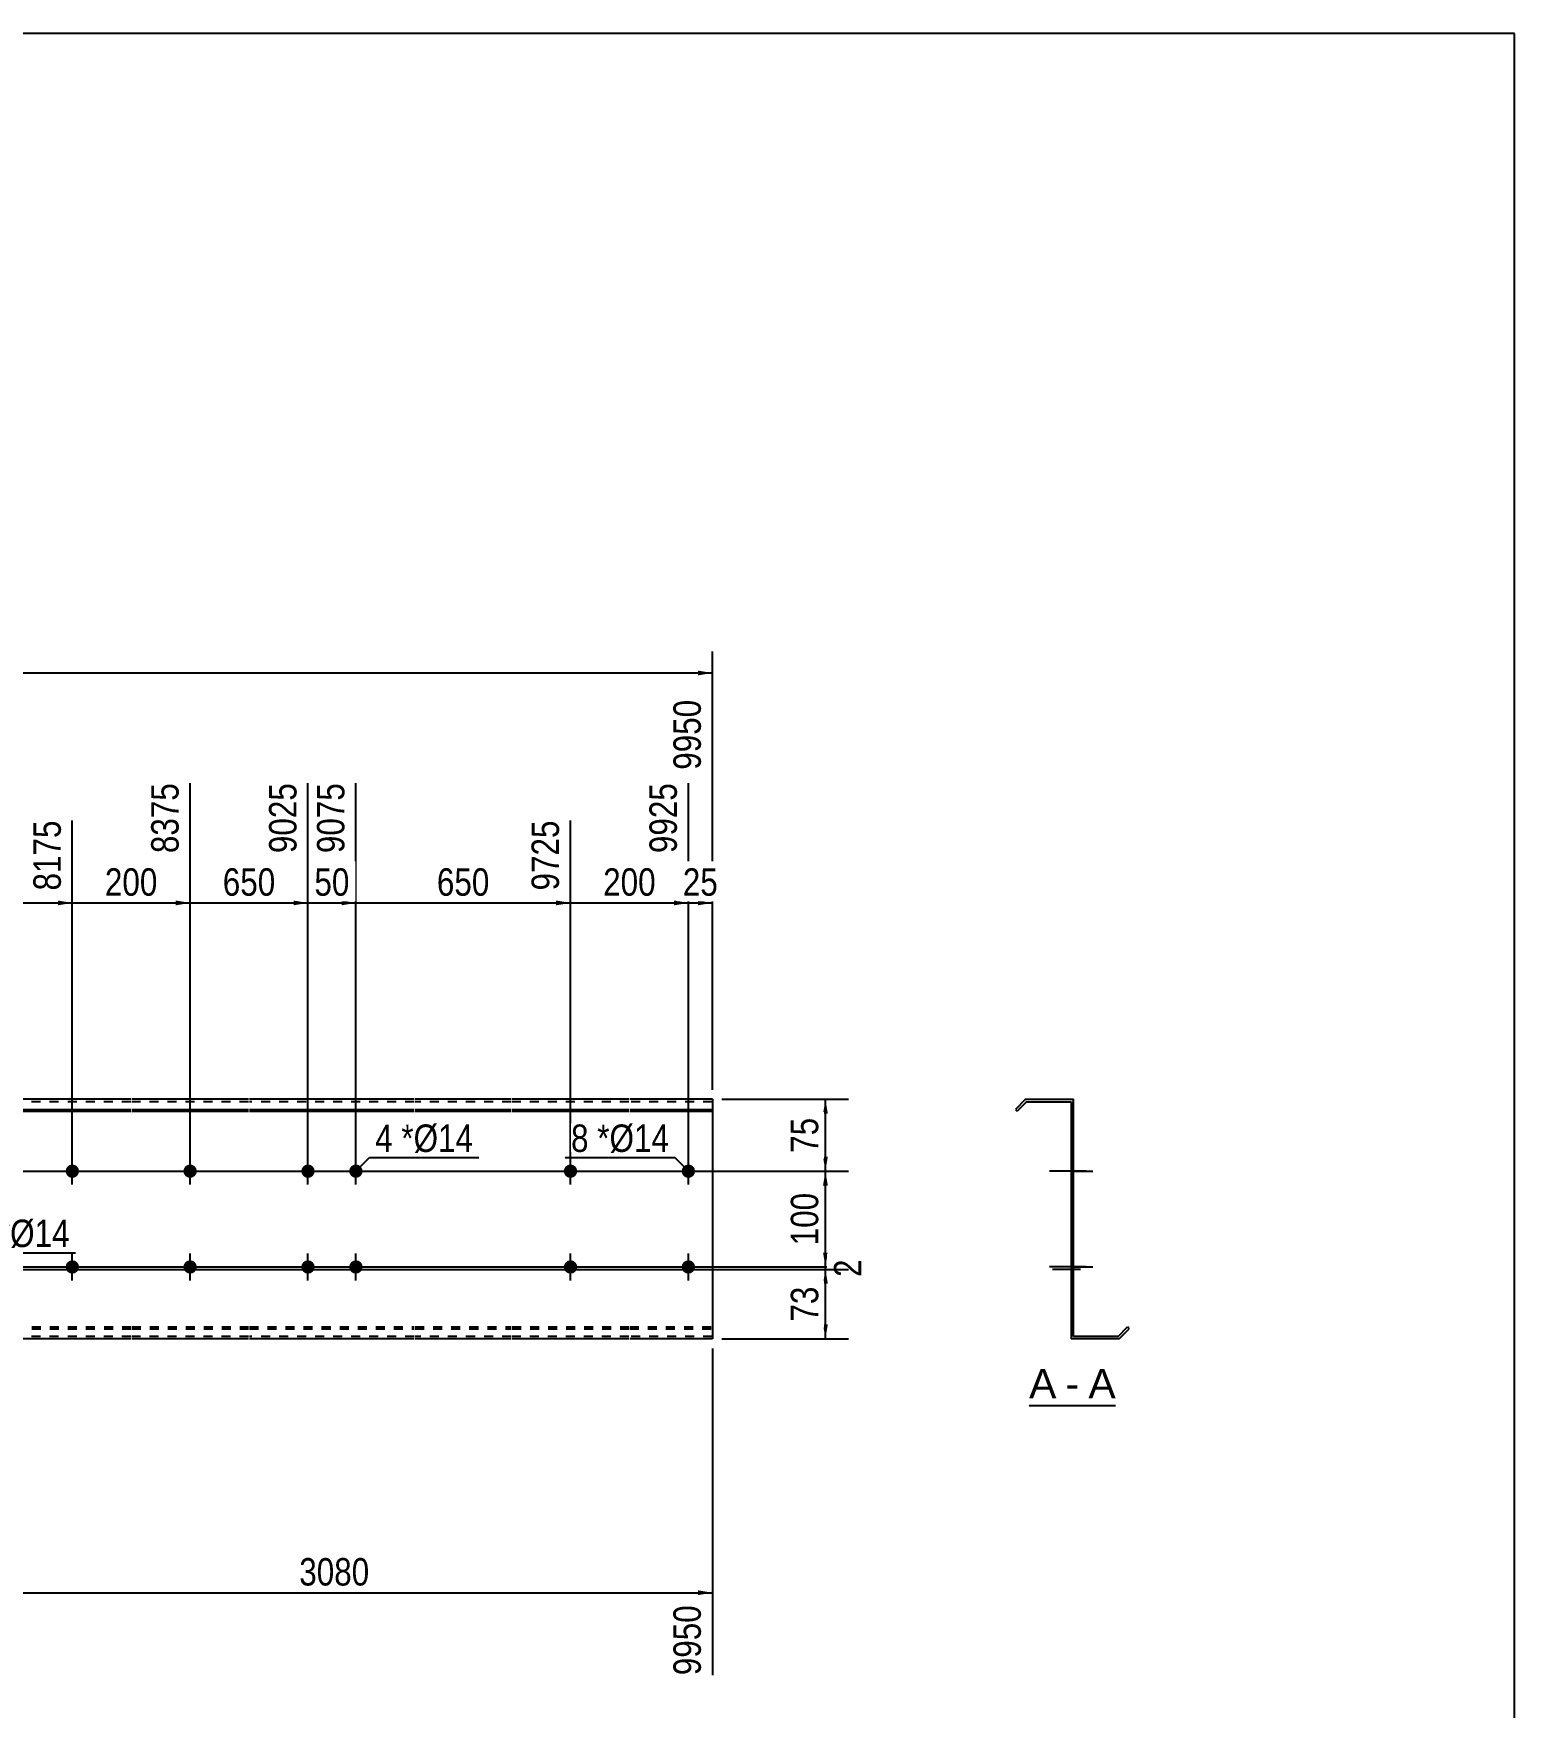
# Model space of a CAD drawing. Header units: millimetres. Extents: x -73 to 330, y -153 to 124.
# Drawn here: x 175.4 to 329.9, y -51 to 123.8 of the extents above; entities that cross this region are included whole.
import ezdxf

# ---------------------------------------------------------------- set-up
doc = ezdxf.new("R2010")
doc.units = ezdxf.units.MM
doc.linetypes.add('DXK_LINE_DOT1', pattern=[1.8814, 0.9407, -0.9407])
doc.styles.add('Arial', font='ARIAL.TTF', dxfattribs={"height": 0.2})
doc.styles.add('Arial Narrow', font='ARIALN.TTF', dxfattribs={"height": 0.2})

# ---------------------------------------------------------------- blocks, each defined once
blk = doc.blocks.new('Unknown-629081513-1920')
at = {"color": 5, "linetype": 'Continuous'}
for p, q in [((329.9, 123.75), (-70.1, 123.75)), ((329.9, -153.25), (329.9, 123.75))]:
    blk.add_line(p, q, dxfattribs=at)
blk = doc.blocks.new('Unknown-629081513-12 - 1239')
at = {"color": 7, "linetype": 'Continuous'}
blk.add_line((279.25, -19.45), (288.28, -19.45), dxfattribs=at)
at = {"color": 0, "linetype": 'Continuous'}
for points in [[(282.09, -18.7), (282.09, -15.5), (279.25, -15.5), (279.25, -18.7)], [(284.48, -18.7), (284.48, -15.5), (283.05, -15.5), (283.05, -18.7)], [(288.28, -18.7), (288.28, -15.5), (285.44, -15.5), (285.44, -18.7)]]:
    blk.add_wipeout(points, dxfattribs=at)
at = {"color": 96, "linetype": 'Continuous', "style": 'Arial'}
for s, p in [('A', (279.25, -18.7)), ('A', (285.44, -18.7)), ('-', (283.05, -18.7))]:
    blk.add_text(s, height=3.06, dxfattribs=at).set_placement(p)
blk = doc.blocks.new('Part-629081513-1218 - 1203')
at = {"color": 2, "linetype": 'Continuous'}
for p, q in [((0, 12.5), (0, -12.5)), ((9.85, 12.5), (0, 12.5)), ((22.14, 12.5), (9.95, 12.5)), ((32.24, 12.5), (22.24, 12.5)), ((49.53, 12.5), (32.34, 12.5)), ((61.83, 12.5), (49.63, 12.5)), ((74.12, 12.5), (61.93, 12.5)), ((96.02, 12.5), (74.22, 12.5)), ((117.92, 12.5), (96.12, 12.5)), ((129.42, 12.5), (118.02, 12.5)), ((151.32, 12.5), (129.52, 12.5)), ((173.22, 12.5), (151.42, 12.5)), ((185.52, 12.5), (173.32, 12.5)), ((197.81, 12.5), (185.62, 12.5)), ((215.1, 12.5), (197.91, 12.5)), ((225.2, 12.5), (215.2, 12.5)), ((237.5, 12.5), (225.3, 12.5)), ((246.2, 12.5), (237.6, 12.5)), ((246.2, 12.5), (246.2, -12.5)), ((0, 11.44), (9.85, 11.44)), ((0, 11.26), (9.85, 11.26)), ((9.95, 11.44), (22.14, 11.44)), ((9.95, 11.26), (22.14, 11.26)), ((22.24, 11.44), (32.24, 11.44)), ((22.24, 11.26), (32.24, 11.26)), ((32.34, 11.44), (49.53, 11.44)), ((32.34, 11.26), (49.53, 11.26)), ((49.63, 11.44), (61.83, 11.44)), ((49.63, 11.26), (61.83, 11.26)), ((61.93, 11.44), (74.12, 11.44)), ((61.93, 11.26), (74.12, 11.26)), ((74.22, 11.44), (96.02, 11.44)), ((74.22, 11.26), (96.02, 11.26)), ((96.12, 11.44), (117.92, 11.44)), ((96.12, 11.26), (117.92, 11.26)), ((118.02, 11.44), (129.42, 11.44)), ((118.02, 11.26), (129.42, 11.26)), ((129.52, 11.44), (151.32, 11.44)), ((129.52, 11.26), (151.32, 11.26)), ((151.42, 11.44), (173.22, 11.44)), ((151.42, 11.26), (173.22, 11.26)), ((173.32, 11.44), (185.52, 11.44)), ((173.32, 11.26), (185.52, 11.26)), ((185.62, 11.44), (197.81, 11.44)), ((185.62, 11.26), (197.81, 11.26)), ((197.91, 11.44), (215.1, 11.44)), ((197.91, 11.26), (215.1, 11.26)), ((215.2, 11.44), (225.2, 11.44)), ((215.2, 11.26), (225.2, 11.26)), ((225.3, 11.44), (237.5, 11.44)), ((225.3, 11.26), (237.5, 11.26)), ((237.6, 11.44), (246.2, 11.44)), ((237.6, 11.26), (246.2, 11.26)), ((9.85, -12.5), (0, -12.5)), ((22.14, -12.5), (9.95, -12.5)), ((32.24, -12.5), (22.24, -12.5)), ((49.53, -12.5), (32.34, -12.5)), ((61.83, -12.5), (49.63, -12.5)), ((74.12, -12.5), (61.93, -12.5)), ((96.02, -12.5), (74.22, -12.5)), ((117.92, -12.5), (96.12, -12.5)), ((129.42, -12.5), (118.02, -12.5)), ((151.32, -12.5), (129.52, -12.5)), ((173.22, -12.5), (151.42, -12.5)), ((185.52, -12.5), (173.32, -12.5)), ((197.81, -12.5), (185.62, -12.5)), ((215.1, -12.5), (197.91, -12.5)), ((225.2, -12.5), (215.2, -12.5)), ((237.5, -12.5), (225.3, -12.5)), ((246.2, -12.5), (237.6, -12.5))]:
    blk.add_line(p, q, dxfattribs=at)
at = {"color": 7, "linetype": 'DXK_LINE_DOT1'}
for p, q in [((9.85, 12.25), (0, 12.25)), ((22.14, 12.25), (9.95, 12.25)), ((32.24, 12.25), (22.24, 12.25)), ((49.53, 12.25), (32.34, 12.25)), ((61.83, 12.25), (49.63, 12.25)), ((74.12, 12.25), (61.93, 12.25)), ((96.02, 12.25), (74.22, 12.25)), ((117.92, 12.25), (96.12, 12.25)), ((129.42, 12.25), (118.02, 12.25)), ((151.32, 12.25), (129.52, 12.25)), ((173.22, 12.25), (151.42, 12.25)), ((185.52, 12.25), (173.32, 12.25)), ((197.81, 12.25), (185.62, 12.25)), ((215.1, 12.25), (197.91, 12.25)), ((225.2, 12.25), (215.2, 12.25)), ((237.5, 12.25), (225.3, 12.25)), ((246.2, 12.25), (237.6, 12.25)), ((0, -11.26), (9.85, -11.26)), ((0, -11.44), (9.85, -11.44)), ((9.95, -11.26), (22.14, -11.26)), ((9.95, -11.44), (22.14, -11.44)), ((22.24, -11.26), (32.24, -11.26)), ((22.24, -11.44), (32.24, -11.44)), ((32.34, -11.26), (49.53, -11.26)), ((32.34, -11.44), (49.53, -11.44)), ((49.63, -11.26), (61.83, -11.26)), ((49.63, -11.44), (61.83, -11.44)), ((61.93, -11.26), (74.12, -11.26)), ((61.93, -11.44), (74.12, -11.44)), ((74.22, -11.26), (96.02, -11.26)), ((74.22, -11.44), (96.02, -11.44)), ((96.12, -11.26), (117.92, -11.26)), ((96.12, -11.44), (117.92, -11.44)), ((118.02, -11.26), (129.42, -11.26)), ((118.02, -11.44), (129.42, -11.44)), ((129.52, -11.26), (151.32, -11.26)), ((129.52, -11.44), (151.32, -11.44)), ((151.42, -11.26), (173.22, -11.26)), ((151.42, -11.44), (173.22, -11.44)), ((173.32, -11.26), (185.52, -11.26)), ((173.32, -11.44), (185.52, -11.44)), ((185.62, -11.26), (197.81, -11.26)), ((185.62, -11.44), (197.81, -11.44)), ((197.91, -11.26), (215.1, -11.26)), ((197.91, -11.44), (215.1, -11.44)), ((215.2, -11.26), (225.2, -11.26)), ((215.2, -11.44), (225.2, -11.44)), ((225.3, -11.26), (237.5, -11.26)), ((225.3, -11.44), (237.5, -11.44)), ((237.6, -11.26), (246.2, -11.26)), ((237.6, -11.44), (246.2, -11.44)), ((9.85, -12.25), (0, -12.25)), ((22.14, -12.25), (9.95, -12.25)), ((32.24, -12.25), (22.24, -12.25)), ((49.53, -12.25), (32.34, -12.25)), ((61.83, -12.25), (49.63, -12.25)), ((74.12, -12.25), (61.93, -12.25)), ((96.02, -12.25), (74.22, -12.25)), ((117.92, -12.25), (96.12, -12.25)), ((129.42, -12.25), (118.02, -12.25)), ((151.32, -12.25), (129.52, -12.25)), ((173.22, -12.25), (151.42, -12.25)), ((185.52, -12.25), (173.32, -12.25)), ((197.81, -12.25), (185.62, -12.25)), ((215.1, -12.25), (197.91, -12.25)), ((225.2, -12.25), (215.2, -12.25)), ((237.5, -12.25), (225.3, -12.25)), ((246.2, -12.25), (237.6, -12.25))]:
    blk.add_line(p, q, dxfattribs=at)
blk = doc.blocks.new('Bolt-629081513-1219 - 1203')
at = {"linetype": 'Continuous'}
for points in [[(191.01, 5, -1), (192.41, 5, -1)], [(230.7, 5, -1), (232.1, 5, -1)]]:
    blk.add_hatch(color=3, dxfattribs=at).paths.add_polyline_path(points)
at = {"color": 3, "linetype": 'Continuous'}
for p, q in [((191.71, 3.6), (191.71, 6.4)), ((231.4, 3.6), (231.4, 6.4)), ((190.31, 5), (193.11, 5)), ((230, 5), (232.8, 5))]:
    blk.add_line(p, q, dxfattribs=at)
blk = doc.blocks.new('Bolt-629081513-1220 - 1203')
at = {"linetype": 'Continuous'}
for points in [[(203.31, 5, -1), (204.71, 5, -1)], [(208.31, 5, -1), (209.71, 5, -1)], [(203.31, -5, -1), (204.71, -5, -1)], [(208.31, -5, -1), (209.71, -5, -1)]]:
    blk.add_hatch(color=3, dxfattribs=at).paths.add_polyline_path(points)
at = {"color": 3, "linetype": 'Continuous'}
for p, q in [((204.01, 3.6), (204.01, 6.4)), ((209.01, 3.6), (209.01, 6.4)), ((202.61, 5), (205.41, 5)), ((207.61, 5), (210.41, 5)), ((202.61, -5), (205.41, -5)), ((204.01, -6.4), (204.01, -3.6)), ((207.61, -5), (210.41, -5)), ((209.01, -6.4), (209.01, -3.6))]:
    blk.add_line(p, q, dxfattribs=at)
blk = doc.blocks.new('Bolt-629081513-1221 - 1203')
at = {"linetype": 'Continuous'}
for points in [[(191.01, -5, -1), (192.41, -5, -1)], [(230.7, -5, -1), (232.1, -5, -1)]]:
    blk.add_hatch(color=3, dxfattribs=at).paths.add_polyline_path(points)
at = {"color": 3, "linetype": 'Continuous'}
for p, q in [((190.31, -5), (193.11, -5)), ((191.71, -6.4), (191.71, -3.6)), ((230, -5), (232.8, -5)), ((231.4, -6.4), (231.4, -3.6))]:
    blk.add_line(p, q, dxfattribs=at)
blk = doc.blocks.new('Bolt-629081513-1225 - 1203')
at = {"linetype": 'Continuous'}
for points in [[(178.72, 5, -1), (180.12, 5, -1)], [(243, 5, -1), (244.4, 5, -1)]]:
    blk.add_hatch(color=3, dxfattribs=at).paths.add_polyline_path(points)
at = {"color": 3, "linetype": 'Continuous'}
for p, q in [((179.42, 3.6), (179.42, 6.4)), ((243.7, 3.6), (243.7, 6.4)), ((178.02, 5), (180.82, 5)), ((242.3, 5), (245.1, 5))]:
    blk.add_line(p, q, dxfattribs=at)
blk = doc.blocks.new('Bolt-629081513-1226 - 1203')
at = {"linetype": 'Continuous'}
for points in [[(178.72, -5, -1), (180.12, -5, -1)], [(243, -5, -1), (244.4, -5, -1)]]:
    blk.add_hatch(color=3, dxfattribs=at).paths.add_polyline_path(points)
at = {"color": 3, "linetype": 'Continuous'}
for p, q in [((178.02, -5), (180.82, -5)), ((179.42, -6.4), (179.42, -3.6)), ((242.3, -5), (245.1, -5)), ((243.7, -6.4), (243.7, -3.6))]:
    blk.add_line(p, q, dxfattribs=at)
blk = doc.blocks.new('Part-629081513-1241 - 1239')
at = {"color": 2, "linetype": 'Continuous'}
for p, q in [((278.89, 12.5), (277.83, 11.44)), ((278.99, 12.25), (278.01, 11.26)), ((278.89, 12.5), (283.89, 12.5)), ((278.99, 12.25), (283.64, 12.25)), ((283.64, 12.25), (283.64, -12.5)), ((283.89, -12.25), (283.89, 12.5)), ((277.83, 11.44), (278.01, 11.26)), ((288.54, -12.25), (289.52, -11.26)), ((288.64, -12.5), (289.7, -11.44)), ((289.7, -11.44), (289.52, -11.26)), ((288.64, -12.5), (283.64, -12.5)), ((288.54, -12.25), (283.89, -12.25))]:
    blk.add_line(p, q, dxfattribs=at)
blk = doc.blocks.new('Bolt-629081513-1242 - 1239')
at = {"linetype": 'Continuous'}
blk.add_hatch(color=3, dxfattribs=at).paths.add_polyline_path([(283.64, 5.7), (283.64, 4.3), (283.89, 4.3), (283.89, 5.7)])
blk.add_hatch(color=3, dxfattribs=at).paths.add_polyline_path([(283.64, 5.7), (283.64, 4.3), (283.89, 4.3), (283.89, 5.7)])
at = {"color": 3, "linetype": 'Continuous'}
for p, q in [((283.89, 5.7), (283.64, 5.7)), ((283.89, 5.7), (283.64, 5.7)), ((284.69, 5), (281.39, 5)), ((284.69, 5), (281.39, 5)), ((283.89, 4.3), (283.64, 4.3)), ((283.89, 4.3), (283.64, 4.3))]:
    blk.add_line(p, q, dxfattribs=at)
blk = doc.blocks.new('Bolt-629081513-1243 - 1239')
at = {"linetype": 'Continuous'}
for points in [[(283.64, 5.7), (283.64, 4.3), (283.89, 4.3), (283.89, 5.7)], [(283.64, 5.7), (283.64, 4.3), (283.89, 4.3), (283.89, 5.7)], [(283.64, -4.3), (283.64, -5.7), (283.89, -5.7), (283.89, -4.3)], [(283.64, -4.3), (283.64, -5.7), (283.89, -5.7), (283.89, -4.3)]]:
    blk.add_hatch(color=3, dxfattribs=at).paths.add_polyline_path(points)
at = {"color": 3, "linetype": 'Continuous'}
for p, q in [((283.89, 5.7), (283.64, 5.7)), ((283.89, 5.7), (283.64, 5.7)), ((285.19, 5), (281.39, 5)), ((285.19, 5), (281.39, 5)), ((283.89, 4.3), (283.64, 4.3)), ((283.89, 4.3), (283.64, 4.3)), ((285.19, -5), (281.39, -5)), ((285.19, -5), (281.39, -5)), ((283.89, -4.3), (283.64, -4.3)), ((283.89, -4.3), (283.64, -4.3)), ((283.89, -5.7), (283.64, -5.7)), ((283.89, -5.7), (283.64, -5.7))]:
    blk.add_line(p, q, dxfattribs=at)
blk = doc.blocks.new('Bolt-629081513-1244 - 1239')
at = {"linetype": 'Continuous'}
blk.add_hatch(color=3, dxfattribs=at).paths.add_polyline_path([(283.64, -4.3), (283.64, -5.7), (283.89, -5.7), (283.89, -4.3)])
blk.add_hatch(color=3, dxfattribs=at).paths.add_polyline_path([(283.64, -4.3), (283.64, -5.7), (283.89, -5.7), (283.89, -4.3)])
at = {"color": 3, "linetype": 'Continuous'}
for p, q in [((284.69, -5), (281.39, -5)), ((284.69, -5), (281.39, -5)), ((283.89, -4.3), (283.64, -4.3)), ((283.89, -4.3), (283.64, -4.3)), ((283.89, -5.7), (283.64, -5.7)), ((283.89, -5.7), (283.64, -5.7))]:
    blk.add_line(p, q, dxfattribs=at)
blk = doc.blocks.new('Bolt-629081513-1245 - 1239')
at = {"linetype": 'Continuous'}
blk.add_hatch(color=3, dxfattribs=at).paths.add_polyline_path([(283.64, -4.3), (283.64, -5.7), (283.89, -5.7), (283.89, -4.3)])
blk.add_hatch(color=3, dxfattribs=at).paths.add_polyline_path([(283.64, -4.3), (283.64, -5.7), (283.89, -5.7), (283.89, -4.3)])
at = {"color": 3, "linetype": 'Continuous'}
for p, q in [((284.69, -5), (281.39, -5)), ((284.69, -5), (281.39, -5)), ((283.89, -4.3), (283.64, -4.3)), ((283.89, -4.3), (283.64, -4.3)), ((283.89, -5.7), (283.64, -5.7)), ((283.89, -5.7), (283.64, -5.7))]:
    blk.add_line(p, q, dxfattribs=at)
blk = doc.blocks.new('Bolt-629081513-1246 - 1239')
at = {"linetype": 'Continuous'}
for points in [[(283.64, 5.7), (283.64, 4.3), (283.89, 4.3), (283.89, 5.7)], [(283.64, 5.7), (283.64, 4.3), (283.89, 4.3), (283.89, 5.7)], [(283.64, -4.3), (283.64, -5.7), (283.89, -5.7), (283.89, -4.3)], [(283.64, -4.3), (283.64, -5.7), (283.89, -5.7), (283.89, -4.3)]]:
    blk.add_hatch(color=3, dxfattribs=at).paths.add_polyline_path(points)
at = {"color": 3, "linetype": 'Continuous'}
for p, q in [((283.89, 5.7), (283.64, 5.7)), ((283.89, 5.7), (283.64, 5.7)), ((285.19, 5), (281.39, 5)), ((285.19, 5), (281.39, 5)), ((283.89, 4.3), (283.64, 4.3)), ((283.89, 4.3), (283.64, 4.3)), ((285.19, -5), (281.39, -5)), ((285.19, -5), (281.39, -5)), ((283.89, -4.3), (283.64, -4.3)), ((283.89, -4.3), (283.64, -4.3)), ((283.89, -5.7), (283.64, -5.7)), ((283.89, -5.7), (283.64, -5.7))]:
    blk.add_line(p, q, dxfattribs=at)
blk = doc.blocks.new('Bolt-629081513-1247 - 1239')
at = {"linetype": 'Continuous'}
blk.add_hatch(color=3, dxfattribs=at).paths.add_polyline_path([(283.64, 5.7), (283.64, 4.3), (283.89, 4.3), (283.89, 5.7)])
blk.add_hatch(color=3, dxfattribs=at).paths.add_polyline_path([(283.64, 5.7), (283.64, 4.3), (283.89, 4.3), (283.89, 5.7)])
at = {"color": 3, "linetype": 'Continuous'}
for p, q in [((283.89, 5.7), (283.64, 5.7)), ((283.89, 5.7), (283.64, 5.7)), ((284.69, 5), (281.39, 5)), ((284.69, 5), (281.39, 5)), ((283.89, 4.3), (283.64, 4.3)), ((283.89, 4.3), (283.64, 4.3))]:
    blk.add_line(p, q, dxfattribs=at)
blk = doc.blocks.new('Bolt-629081513-1248 - 1239')
at = {"linetype": 'Continuous'}
blk.add_hatch(color=3, dxfattribs=at).paths.add_polyline_path([(283.64, 5.7), (283.64, 4.3), (283.89, 4.3), (283.89, 5.7)])
blk.add_hatch(color=3, dxfattribs=at).paths.add_polyline_path([(283.64, 5.7), (283.64, 4.3), (283.89, 4.3), (283.89, 5.7)])
at = {"color": 3, "linetype": 'Continuous'}
for p, q in [((283.89, 5.7), (283.64, 5.7)), ((283.89, 5.7), (283.64, 5.7)), ((284.69, 5), (281.39, 5)), ((284.69, 5), (281.39, 5)), ((283.89, 4.3), (283.64, 4.3)), ((283.89, 4.3), (283.64, 4.3))]:
    blk.add_line(p, q, dxfattribs=at)
blk = doc.blocks.new('Bolt-629081513-1249 - 1239')
at = {"linetype": 'Continuous'}
blk.add_hatch(color=3, dxfattribs=at).paths.add_polyline_path([(283.64, -4.3), (283.64, -5.7), (283.89, -5.7), (283.89, -4.3)])
blk.add_hatch(color=3, dxfattribs=at).paths.add_polyline_path([(283.64, -4.3), (283.64, -5.7), (283.89, -5.7), (283.89, -4.3)])
at = {"color": 3, "linetype": 'Continuous'}
for p, q in [((284.69, -5), (281.39, -5)), ((284.69, -5), (281.39, -5)), ((283.89, -4.3), (283.64, -4.3)), ((283.89, -4.3), (283.64, -4.3)), ((283.89, -5.7), (283.64, -5.7)), ((283.89, -5.7), (283.64, -5.7))]:
    blk.add_line(p, q, dxfattribs=at)
blk = doc.blocks.new('Bolt-629081513-1250 - 1239')
at = {"linetype": 'Continuous'}
blk.add_hatch(color=3, dxfattribs=at).paths.add_polyline_path([(283.64, 5.7), (283.64, 4.3), (283.89, 4.3), (283.89, 5.7)])
blk.add_hatch(color=3, dxfattribs=at).paths.add_polyline_path([(283.64, 5.7), (283.64, 4.3), (283.89, 4.3), (283.89, 5.7)])
at = {"color": 3, "linetype": 'Continuous'}
for p, q in [((283.89, 5.7), (283.64, 5.7)), ((283.89, 5.7), (283.64, 5.7)), ((284.69, 5), (281.39, 5)), ((284.69, 5), (281.39, 5)), ((283.89, 4.3), (283.64, 4.3)), ((283.89, 4.3), (283.64, 4.3))]:
    blk.add_line(p, q, dxfattribs=at)
blk = doc.blocks.new('Bolt-629081513-1251 - 1239')
at = {"linetype": 'Continuous'}
blk.add_hatch(color=3, dxfattribs=at).paths.add_polyline_path([(283.64, -4.3), (283.64, -5.7), (283.89, -5.7), (283.89, -4.3)])
blk.add_hatch(color=3, dxfattribs=at).paths.add_polyline_path([(283.64, -4.3), (283.64, -5.7), (283.89, -5.7), (283.89, -4.3)])
at = {"color": 3, "linetype": 'Continuous'}
for p, q in [((284.69, -5), (281.39, -5)), ((284.69, -5), (281.39, -5)), ((283.89, -4.3), (283.64, -4.3)), ((283.89, -4.3), (283.64, -4.3)), ((283.89, -5.7), (283.64, -5.7)), ((283.89, -5.7), (283.64, -5.7))]:
    blk.add_line(p, q, dxfattribs=at)
blk = doc.blocks.new('Bolt-629081513-1252 - 1239')
at = {"linetype": 'Continuous'}
blk.add_hatch(color=3, dxfattribs=at).paths.add_polyline_path([(283.89, -5.95), (283.89, -4.55), (283.64, -4.55), (283.64, -5.95)])
blk.add_hatch(color=3, dxfattribs=at).paths.add_polyline_path([(283.89, -5.95), (283.89, -4.55), (283.64, -4.55), (283.64, -5.95)])
at = {"color": 3, "linetype": 'Continuous'}
for p, q in [((283.89, -4.55), (283.64, -4.55)), ((283.89, -4.55), (283.64, -4.55)), ((284.63, -5.25), (281.68, -5.25)), ((284.63, -5.25), (281.68, -5.25)), ((283.89, -5.95), (283.64, -5.95)), ((283.89, -5.95), (283.64, -5.95))]:
    blk.add_line(p, q, dxfattribs=at)
blk = doc.blocks.new('Bolt-629081513-1253 - 1239')
at = {"linetype": 'Continuous'}
blk.add_hatch(color=3, dxfattribs=at).paths.add_polyline_path([(283.89, -5.95), (283.89, -4.55), (283.64, -4.55), (283.64, -5.95)])
blk.add_hatch(color=3, dxfattribs=at).paths.add_polyline_path([(283.89, -5.95), (283.89, -4.55), (283.64, -4.55), (283.64, -5.95)])
at = {"color": 3, "linetype": 'Continuous'}
for p, q in [((283.89, -4.55), (283.64, -4.55)), ((283.89, -4.55), (283.64, -4.55)), ((284.63, -5.25), (281.68, -5.25)), ((284.63, -5.25), (281.68, -5.25)), ((283.89, -5.95), (283.64, -5.95)), ((283.89, -5.95), (283.64, -5.95))]:
    blk.add_line(p, q, dxfattribs=at)
blk = doc.blocks.new('Bolt-629081513-1254 - 1239')
at = {"linetype": 'Continuous'}
blk.add_hatch(color=3, dxfattribs=at).paths.add_polyline_path([(283.89, -5.95), (283.89, -4.55), (283.64, -4.55), (283.64, -5.95)])
blk.add_hatch(color=3, dxfattribs=at).paths.add_polyline_path([(283.89, -5.95), (283.89, -4.55), (283.64, -4.55), (283.64, -5.95)])
at = {"color": 3, "linetype": 'Continuous'}
for p, q in [((283.89, -4.55), (283.64, -4.55)), ((283.89, -4.55), (283.64, -4.55)), ((284.63, -5.25), (281.68, -5.25)), ((284.63, -5.25), (281.68, -5.25)), ((283.89, -5.95), (283.64, -5.95)), ((283.89, -5.95), (283.64, -5.95))]:
    blk.add_line(p, q, dxfattribs=at)
blk = doc.blocks.new('Bolt-629081513-1255 - 1239')
at = {"linetype": 'Continuous'}
blk.add_hatch(color=3, dxfattribs=at).paths.add_polyline_path([(283.89, -5.95), (283.89, -4.55), (283.64, -4.55), (283.64, -5.95)])
blk.add_hatch(color=3, dxfattribs=at).paths.add_polyline_path([(283.89, -5.95), (283.89, -4.55), (283.64, -4.55), (283.64, -5.95)])
at = {"color": 3, "linetype": 'Continuous'}
for p, q in [((283.89, -4.55), (283.64, -4.55)), ((283.89, -4.55), (283.64, -4.55)), ((284.63, -5.25), (281.68, -5.25)), ((284.63, -5.25), (281.68, -5.25)), ((283.89, -5.95), (283.64, -5.95)), ((283.89, -5.95), (283.64, -5.95))]:
    blk.add_line(p, q, dxfattribs=at)
blk = doc.blocks.new('Bolt-629081513-1256 - 1239')
at = {"linetype": 'Continuous'}
for points in [[(283.89, 4.3), (283.89, 5.7), (283.64, 5.7), (283.64, 4.3)], [(283.89, -5.7), (283.89, -4.3), (283.64, -4.3), (283.64, -5.7)]]:
    blk.add_hatch(color=3, dxfattribs=at).paths.add_polyline_path(points)
at = {"color": 3, "linetype": 'Continuous'}
for p, q in [((283.64, 5.7), (283.89, 5.7)), ((283.64, 5), (285.89, 5)), ((283.64, 4.3), (283.89, 4.3)), ((283.64, -4.3), (283.89, -4.3)), ((283.64, -5), (285.89, -5)), ((283.64, -5.7), (283.89, -5.7))]:
    blk.add_line(p, q, dxfattribs=at)
blk = doc.blocks.new('StraightDimension-629081513-1279 - 1203')
at = {"linetype": 'Continuous'}
blk.add_hatch(color=7, dxfattribs=at).paths.add_polyline_path([(242.2, 33.25), (243.7, 33), (242.2, 32.75)])
at = {"color": 7, "linetype": 'Continuous'}
for p, q in [((243.7, 6), (243.7, 45.51)), ((231.4, 6), (231.4, 41.61)), ((231.4, 33), (243.7, 33))]:
    blk.add_line(p, q, dxfattribs=at)
at = {"color": 0}
blk.add_wipeout([(240.89, 33.15), (240.89, 37.35), (234.21, 37.35), (234.21, 33.15)], dxfattribs=at)
at = {"color": 3, "style": 'Arial Narrow'}
blk.add_text('200', height=2.863, dxfattribs=at).set_placement((234.81, 33.75))
at = {"color": 0, "linetype": 'Continuous'}
blk.add_wipeout([(243.1, 46.11), (238.9, 46.11), (238.9, 37.6), (243.1, 37.6)], dxfattribs=at)
at = {"color": 3, "linetype": 'Continuous', "style": 'Arial Narrow'}
blk.add_text('9925', height=2.863, rotation=90.0002, dxfattribs=at).set_placement((242.5, 38.2))
blk = doc.blocks.new('StraightDimension-629081513-1284 - 1203')
at = {"linetype": 'Continuous'}
blk.add_hatch(color=7, dxfattribs=at).paths.add_polyline_path([(177.92, 33.25), (179.42, 33), (177.92, 32.75)])
at = {"color": 7, "linetype": 'Continuous'}
for p, q in [((123.72, 6), (123.72, 41.61)), ((179.42, 6), (179.42, 41.61)), ((123.72, 33), (179.42, 33))]:
    blk.add_line(p, q, dxfattribs=at)
at = {"color": 0, "linetype": 'Continuous'}
blk.add_wipeout([(178.82, 42.21), (174.62, 42.21), (174.62, 33.7), (178.82, 33.7)], dxfattribs=at)
at = {"color": 0}
blk.add_wipeout([(155.83, 33.15), (155.83, 37.35), (147.31, 37.35), (147.31, 33.15)], dxfattribs=at)
at = {"color": 3, "linetype": 'Continuous', "style": 'Arial Narrow'}
blk.add_text('8175', height=2.863, rotation=90.0002, dxfattribs=at).set_placement((178.22, 34.3))
at = {"color": 3, "style": 'Arial Narrow'}
blk.add_text('3125', height=2.863, dxfattribs=at).set_placement((147.91, 33.75))
blk = doc.blocks.new('StraightDimension-629081513-1283 - 1203')
at = {"linetype": 'Continuous'}
blk.add_hatch(color=7, dxfattribs=at).paths.add_polyline_path([(190.21, 33.25), (191.71, 33), (190.21, 32.75)])
at = {"color": 7, "linetype": 'Continuous'}
for p, q in [((191.71, 6), (191.71, 45.51)), ((179.42, 6), (179.42, 41.61)), ((179.42, 33), (191.71, 33))]:
    blk.add_line(p, q, dxfattribs=at)
at = {"color": 0}
blk.add_wipeout([(188.91, 33.15), (188.91, 37.35), (182.22, 37.35), (182.22, 33.15)], dxfattribs=at)
at = {"color": 3, "style": 'Arial Narrow'}
blk.add_text('200', height=2.863, dxfattribs=at).set_placement((182.82, 33.75))
at = {"color": 0, "linetype": 'Continuous'}
blk.add_wipeout([(191.11, 46.11), (186.91, 46.11), (186.91, 37.6), (191.11, 37.6)], dxfattribs=at)
at = {"color": 3, "linetype": 'Continuous', "style": 'Arial Narrow'}
blk.add_text('8375', height=2.863, rotation=90.0002, dxfattribs=at).set_placement((190.51, 38.2))
blk = doc.blocks.new('StraightDimension-629081513-1282 - 1203')
at = {"linetype": 'Continuous'}
blk.add_hatch(color=7, dxfattribs=at).paths.add_polyline_path([(202.51, 33.25), (204.01, 33), (202.51, 32.75)])
at = {"color": 7, "linetype": 'Continuous'}
for p, q in [((191.71, 6), (191.71, 45.51)), ((204.01, 6), (204.01, 45.51)), ((191.71, 33), (204.01, 33))]:
    blk.add_line(p, q, dxfattribs=at)
at = {"color": 0}
blk.add_wipeout([(201.2, 33.15), (201.2, 37.35), (194.52, 37.35), (194.52, 33.15)], dxfattribs=at)
at = {"color": 3, "style": 'Arial Narrow'}
blk.add_text('650', height=2.863, dxfattribs=at).set_placement((195.12, 33.75))
at = {"color": 0, "linetype": 'Continuous'}
blk.add_wipeout([(203.41, 46.11), (199.21, 46.11), (199.21, 37.6), (203.41, 37.6)], dxfattribs=at)
at = {"color": 3, "linetype": 'Continuous', "style": 'Arial Narrow'}
blk.add_text('9025', height=2.863, rotation=90.0002, dxfattribs=at).set_placement((202.81, 38.2))
blk = doc.blocks.new('StraightDimension-629081513-1419 - 1203')
at = {"linetype": 'Continuous'}
for points in [[(1.5, 56.75), (0, 57), (1.5, 57.25)], [(244.7, 57.25), (246.2, 57), (244.7, 56.75)]]:
    blk.add_hatch(color=7, dxfattribs=at).paths.add_polyline_path(points)
at = {"color": 7, "linetype": 'Continuous'}
for p, q in [((0, 13.5), (0, 59.25)), ((246.2, 13.5), (246.2, 59.25)), ((0, 57), (246.2, 57))]:
    blk.add_line(p, q, dxfattribs=at)
at = {"color": 0}
blk.add_wipeout([(127.35, 57.15), (127.35, 61.35), (118.84, 61.35), (118.84, 57.15)], dxfattribs=at)
at = {"color": 3, "style": 'Arial Narrow'}
blk.add_text('9950', height=2.863, dxfattribs=at).set_placement((119.44, 57.75))
blk = doc.blocks.new('StraightDimension-629081513-1280 - 1203')
at = {"linetype": 'Continuous'}
blk.add_hatch(color=7, dxfattribs=at).paths.add_polyline_path([(229.9, 33.25), (231.4, 33), (229.9, 32.75)])
at = {"color": 7, "linetype": 'Continuous'}
for p, q in [((209.01, 6), (209.01, 45.51)), ((231.4, 6), (231.4, 41.61)), ((209.01, 33), (231.4, 33))]:
    blk.add_line(p, q, dxfattribs=at)
at = {"color": 0, "linetype": 'Continuous'}
blk.add_wipeout([(230.8, 42.21), (226.6, 42.21), (226.6, 33.7), (230.8, 33.7)], dxfattribs=at)
at = {"color": 0}
blk.add_wipeout([(223.55, 33.15), (223.55, 37.35), (216.86, 37.35), (216.86, 33.15)], dxfattribs=at)
at = {"color": 3, "linetype": 'Continuous', "style": 'Arial Narrow'}
blk.add_text('9725', height=2.863, rotation=90.0002, dxfattribs=at).set_placement((230.2, 34.3))
at = {"color": 3, "style": 'Arial Narrow'}
blk.add_text('650', height=2.863, dxfattribs=at).set_placement((217.46, 33.75))
blk = doc.blocks.new('StraightDimension-629081513-1387 - 1203')
at = {"linetype": 'Continuous'}
for points in [[(257.75, 11), (258, 12.5), (258.25, 11)], [(258.25, 6.5), (258, 5), (257.75, 6.5)]]:
    blk.add_hatch(color=7, dxfattribs=at).paths.add_polyline_path(points)
at = {"color": 7, "linetype": 'Continuous'}
for p, q in [((247.2, 12.5), (260.4, 12.5)), ((258, 5), (258, 12.5)), ((69.03, 5), (260.4, 5))]:
    blk.add_line(p, q, dxfattribs=at)
at = {"color": 0}
blk.add_wipeout([(257.85, 11.18), (253.65, 11.18), (253.65, 6.32), (257.85, 6.32)], dxfattribs=at)
at = {"color": 3, "style": 'Arial Narrow'}
blk.add_text('75', height=2.863, rotation=90.0002, dxfattribs=at).set_placement((257.25, 6.92))
blk = doc.blocks.new('StraightDimension-629081513-1388 - 1203')
at = {"linetype": 'Continuous'}
for points in [[(257.75, 3.5), (258, 5), (258.25, 3.5)], [(258.25, -3.5), (258, -5), (257.75, -3.5)]]:
    blk.add_hatch(color=7, dxfattribs=at).paths.add_polyline_path(points)
at = {"color": 7, "linetype": 'Continuous'}
for p, q in [((69.03, 5), (260.4, 5)), ((258, -5), (258, 5)), ((69.03, -5), (260.4, -5))]:
    blk.add_line(p, q, dxfattribs=at)
at = {"color": 0}
blk.add_wipeout([(257.85, 3.34), (253.65, 3.34), (253.65, -3.34), (257.85, -3.34)], dxfattribs=at)
at = {"color": 3, "style": 'Arial Narrow'}
blk.add_text('100', height=2.863, rotation=90.0002, dxfattribs=at).set_placement((257.25, -2.74))
blk = doc.blocks.new('StraightDimension-629081513-1389 - 1203')
at = {"linetype": 'Continuous'}
for points in [[(258.25, -3.5), (258, -5), (257.75, -3.5)], [(257.75, -6.75), (258, -5.25), (258.25, -6.75)]]:
    blk.add_hatch(color=7, dxfattribs=at).paths.add_polyline_path(points)
at = {"color": 7, "linetype": 'Continuous'}
for p, q in [((69.03, -5), (260.25, -5)), ((258, -5.25), (258, -5)), ((91.12, -5.25), (260.25, -5.25))]:
    blk.add_line(p, q, dxfattribs=at)
at = {"color": 0}
blk.add_wipeout([(262.35, -3.61), (258.15, -3.61), (258.15, -6.64), (262.35, -6.64)], dxfattribs=at)
at = {"color": 3, "style": 'Arial Narrow'}
blk.add_text('2', height=2.86, rotation=90.0002, dxfattribs=at).set_placement((261.75, -6.04))
blk = doc.blocks.new('StraightDimension-629081513-1390 - 1203')
at = {"linetype": 'Continuous'}
for points in [[(257.75, -6.75), (258, -5.25), (258.25, -6.75)], [(258.25, -11), (258, -12.5), (257.75, -11)]]:
    blk.add_hatch(color=7, dxfattribs=at).paths.add_polyline_path(points)
at = {"color": 7, "linetype": 'Continuous'}
for p, q in [((91.12, -5.25), (260.4, -5.25)), ((258, -12.5), (258, -5.25)), ((247.2, -12.5), (260.4, -12.5))]:
    blk.add_line(p, q, dxfattribs=at)
at = {"color": 0}
blk.add_wipeout([(257.85, -6.45), (253.65, -6.45), (253.65, -11.3), (257.85, -11.3)], dxfattribs=at)
at = {"color": 3, "style": 'Arial Narrow'}
blk.add_text('73', height=2.863, rotation=90.0002, dxfattribs=at).set_placement((257.25, -10.7))
blk = doc.blocks.new('StraightDimension-629081513-1278 - 1203')
at = {"linetype": 'Continuous'}
blk.add_hatch(color=7, dxfattribs=at).paths.add_polyline_path([(244.7, 33.25), (246.2, 33), (244.7, 32.75)])
at = {"color": 7, "linetype": 'Continuous'}
for p, q in [((246.2, 13.5), (246.2, 54.21)), ((243.7, 6), (243.7, 45.51)), ((243.7, 33), (246.2, 33))]:
    blk.add_line(p, q, dxfattribs=at)
at = {"color": 0, "linetype": 'Continuous'}
blk.add_wipeout([(245.6, 54.81), (241.4, 54.81), (241.4, 46.3), (245.6, 46.3)], dxfattribs=at)
at = {"color": 0}
blk.add_wipeout([(247.37, 33.15), (247.37, 37.35), (242.52, 37.35), (242.52, 33.15)], dxfattribs=at)
at = {"color": 3, "linetype": 'Continuous', "style": 'Arial Narrow'}
blk.add_text('9950', height=2.863, rotation=90.0002, dxfattribs=at).set_placement((245, 46.9))
at = {"color": 3, "style": 'Arial Narrow'}
blk.add_text('25', height=2.863, dxfattribs=at).set_placement((243.12, 33.75))
blk = doc.blocks.new('StraightDimension-629081513-1281 - 1203')
at = {"linetype": 'Continuous'}
blk.add_hatch(color=7, dxfattribs=at).paths.add_polyline_path([(207.51, 33.25), (209.01, 33), (207.51, 32.75)])
at = {"color": 7, "linetype": 'Continuous'}
for p, q in [((204.01, 6), (204.01, 45.51)), ((209.01, 6), (209.01, 45.51)), ((204.01, 33), (209.01, 33))]:
    blk.add_line(p, q, dxfattribs=at)
at = {"color": 0}
blk.add_wipeout([(208.94, 33.15), (208.94, 37.35), (204.08, 37.35), (204.08, 33.15)], dxfattribs=at)
at = {"color": 3, "style": 'Arial Narrow'}
blk.add_text('50', height=2.863, dxfattribs=at).set_placement((204.68, 33.75))
at = {"color": 0, "linetype": 'Continuous'}
blk.add_wipeout([(208.41, 46.11), (204.21, 46.11), (204.21, 37.6), (208.41, 37.6)], dxfattribs=at)
at = {"color": 3, "linetype": 'Continuous', "style": 'Arial Narrow'}
blk.add_text('9075', height=2.863, rotation=90.0002, dxfattribs=at).set_placement((207.81, 38.2))
blk = doc.blocks.new('StraightDimension-629081513-1351 - 1203')
at = {"linetype": 'Continuous'}
blk.add_hatch(color=7, dxfattribs=at).paths.add_polyline_path([(244.7, -38.75), (246.2, -39), (244.7, -39.25)])
at = {"color": 7, "linetype": 'Continuous'}
for p, q in [((167.32, -6.25), (167.32, -47.61)), ((246.2, -13.5), (246.2, -47.61)), ((167.32, -39), (246.2, -39))]:
    blk.add_line(p, q, dxfattribs=at)
at = {"color": 0}
blk.add_wipeout([(211.02, -38.85), (211.02, -34.65), (202.5, -34.65), (202.5, -38.85)], dxfattribs=at)
at = {"color": 0, "linetype": 'Continuous'}
blk.add_wipeout([(245.6, -39.7), (241.4, -39.7), (241.4, -48.21), (245.6, -48.21)], dxfattribs=at)
at = {"color": 3, "style": 'Arial Narrow'}
blk.add_text('3080', height=2.863, dxfattribs=at).set_placement((203.1, -38.25))
at = {"color": 3, "linetype": 'Continuous', "style": 'Arial Narrow'}
blk.add_text('9950', height=2.863, rotation=90.0002, dxfattribs=at).set_placement((245, -47.61))
blk = doc.blocks.new('MarkSet-629081513-1435 - 1203')
at = {"color": 0}
for points in [[(233.29, 7.01), (233.29, 10.01), (231.46, 10.01), (231.46, 7.01)], [(235.47, 7.01), (235.47, 10.01), (234.19, 10.01), (234.19, 7.01)]]:
    blk.add_wipeout(points, dxfattribs=at)
for points in [[(233.29, 7.01), (233.29, 10.01), (231.46, 10.01), (231.46, 7.01)], [(235.47, 7.01), (235.47, 10.01), (234.19, 10.01), (234.19, 7.01)]]:
    blk.add_wipeout(points, dxfattribs=at)
at = {"color": 3, "style": 'Arial Narrow'}
blk.add_text('8', height=2.86, dxfattribs=at).set_placement((231.46, 7.01))
at = {"color": 0}
blk.add_wipeout([(241.68, 7.01), (241.68, 10.01), (235.47, 10.01), (235.47, 7.01)], dxfattribs=at)
blk.add_wipeout([(241.68, 7.01), (241.68, 10.01), (235.47, 10.01), (235.47, 7.01)], dxfattribs=at)
at = {"color": 7, "linetype": 'Continuous'}
for p in [(230.86, 6.41), (243.7, 5)]:
    blk.add_line(p, (242.28, 6.41), dxfattribs=at)
at = {"color": 3, "style": 'Arial Narrow'}
for s, height, p in [('*', 2.86, (234.19, 7.01)), ('Ø14', 2.863, (235.47, 7.01))]:
    blk.add_text(s, height=height, dxfattribs=at).set_placement(p)
blk = doc.blocks.new('Mark-629081513-1449 - 1203')
at = {"color": 0}
for points in [[(212.85, 7.01), (212.85, 10.01), (211.02, 10.01), (211.02, 7.01)], [(215.03, 7.01), (215.03, 10.01), (213.75, 10.01), (213.75, 7.01)]]:
    blk.add_wipeout(points, dxfattribs=at)
for points in [[(212.85, 7.01), (212.85, 10.01), (211.02, 10.01), (211.02, 7.01)], [(215.03, 7.01), (215.03, 10.01), (213.75, 10.01), (213.75, 7.01)]]:
    blk.add_wipeout(points, dxfattribs=at)
at = {"color": 7, "linetype": 'Continuous'}
blk.add_line((209.01, 5), (210.42, 6.41), dxfattribs=at)
at = {"color": 3, "style": 'Arial Narrow'}
blk.add_text('4', height=2.86, dxfattribs=at).set_placement((211.02, 7.01))
at = {"color": 0}
blk.add_wipeout([(221.24, 7.01), (221.24, 10.01), (215.03, 10.01), (215.03, 7.01)], dxfattribs=at)
blk.add_wipeout([(221.24, 7.01), (221.24, 10.01), (215.03, 10.01), (215.03, 7.01)], dxfattribs=at)
at = {"color": 7, "linetype": 'Continuous'}
blk.add_line((210.42, 6.41), (221.84, 6.41), dxfattribs=at)
at = {"color": 3, "style": 'Arial Narrow'}
for s, height, p in [('*', 2.86, (213.75, 7.01)), ('Ø14', 2.863, (215.03, 7.01))]:
    blk.add_text(s, height=height, dxfattribs=at).set_placement(p)
blk = doc.blocks.new('Mark-629081513-1451 - 1203')
at = {"color": 0}
for points in [[(170.75, -2.92), (170.75, 0.08), (168.92, 0.08), (168.92, -2.92)], [(172.93, -2.92), (172.93, 0.08), (171.65, 0.08), (171.65, -2.92)]]:
    blk.add_wipeout(points, dxfattribs=at)
for points in [[(170.75, -2.92), (170.75, 0.08), (168.92, 0.08), (168.92, -2.92)], [(172.93, -2.92), (172.93, 0.08), (171.65, 0.08), (171.65, -2.92)]]:
    blk.add_wipeout(points, dxfattribs=at)
at = {"color": 7, "linetype": 'Continuous'}
blk.add_line((167.32, -5.25), (168.32, -3.52), dxfattribs=at)
at = {"color": 3, "style": 'Arial Narrow'}
blk.add_text('2', height=2.86, dxfattribs=at).set_placement((168.92, -2.92))
at = {"color": 0}
blk.add_wipeout([(179.14, -2.92), (179.14, 0.08), (172.93, 0.08), (172.93, -2.92)], dxfattribs=at)
blk.add_wipeout([(179.14, -2.92), (179.14, 0.08), (172.93, 0.08), (172.93, -2.92)], dxfattribs=at)
at = {"color": 7, "linetype": 'Continuous'}
blk.add_line((168.32, -3.52), (179.74, -3.52), dxfattribs=at)
at = {"color": 3, "style": 'Arial Narrow'}
for s, height, p in [('Ø14', 2.863, (172.93, -2.92)), ('*', 2.86, (171.65, -2.92))]:
    blk.add_text(s, height=height, dxfattribs=at).set_placement(p)

msp = doc.modelspace()

# ---------------------------------------------------------------- block references
for name in ['Unknown-629081513-1920', 'Part-629081513-1218 - 1203', 'Part-629081513-1241 - 1239', 'Bolt-629081513-1225 - 1203', 'Bolt-629081513-1219 - 1203', 'Bolt-629081513-1220 - 1203', 'Bolt-629081513-1242 - 1239', 'Bolt-629081513-1243 - 1239', 'Bolt-629081513-1246 - 1239', 'Bolt-629081513-1247 - 1239', 'Bolt-629081513-1248 - 1239', 'Bolt-629081513-1250 - 1239', 'Bolt-629081513-1256 - 1239', 'Bolt-629081513-1226 - 1203', 'Bolt-629081513-1221 - 1203', 'Bolt-629081513-1244 - 1239', 'Bolt-629081513-1245 - 1239', 'Bolt-629081513-1249 - 1239', 'Bolt-629081513-1251 - 1239', 'Bolt-629081513-1252 - 1239', 'Bolt-629081513-1253 - 1239', 'Bolt-629081513-1254 - 1239', 'Bolt-629081513-1255 - 1239']:
    msp.add_blockref(name, (0, 0))

# ---------------------------------------------------------------- next in the draw order: block references
for name in ['StraightDimension-629081513-1279 - 1203', 'StraightDimension-629081513-1284 - 1203', 'Unknown-629081513-12 - 1239']:
    msp.add_blockref(name, (0, 0))

# ---------------------------------------------------------------- next in the draw order: block references
msp.add_blockref('StraightDimension-629081513-1283 - 1203', (0, 0))

# ---------------------------------------------------------------- next in the draw order: block references
msp.add_blockref('StraightDimension-629081513-1282 - 1203', (0, 0))

# ---------------------------------------------------------------- next in the draw order: block references
msp.add_blockref('StraightDimension-629081513-1419 - 1203', (0, 0))

# ---------------------------------------------------------------- next in the draw order: block references
msp.add_blockref('StraightDimension-629081513-1280 - 1203', (0, 0))

# ---------------------------------------------------------------- next in the draw order: block references
msp.add_blockref('StraightDimension-629081513-1387 - 1203', (0, 0))

# ---------------------------------------------------------------- next in the draw order: block references
for name in ['StraightDimension-629081513-1278 - 1203', 'StraightDimension-629081513-1281 - 1203', 'StraightDimension-629081513-1388 - 1203']:
    msp.add_blockref(name, (0, 0))

# ---------------------------------------------------------------- next in the draw order: block references
for name in ['Mark-629081513-1449 - 1203', 'MarkSet-629081513-1435 - 1203', 'StraightDimension-629081513-1389 - 1203']:
    msp.add_blockref(name, (0, 0))

# ---------------------------------------------------------------- next in the draw order: block references
msp.add_blockref('StraightDimension-629081513-1390 - 1203', (0, 0))

# ---------------------------------------------------------------- next in the draw order: block references
for name in ['Mark-629081513-1451 - 1203', 'StraightDimension-629081513-1351 - 1203']:
    msp.add_blockref(name, (0, 0))

doc.saveas('drawing.dxf')
